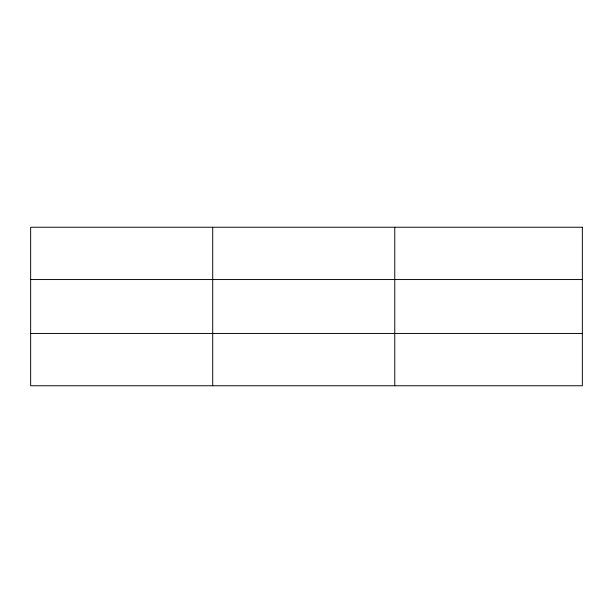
<?xml version="1.0" encoding="UTF-8"?>
<svg xmlns="http://www.w3.org/2000/svg" width="613" height="613" viewBox="0 0 613 613"><rect width="100%" height="100%" fill="white"/><g stroke="black" fill="none" stroke-linecap="round" stroke-linejoin="round"><path stroke-width="0.92" d="M212.711 385.761L212.711 227.239M394.772 385.761L394.772 227.239M30.65 279.551L582.35 279.551M30.65 333.449L582.35 333.449M582.35 227.239L582.35 385.761L30.65 385.761L30.65 227.239L582.35 227.239"/></g></svg>
